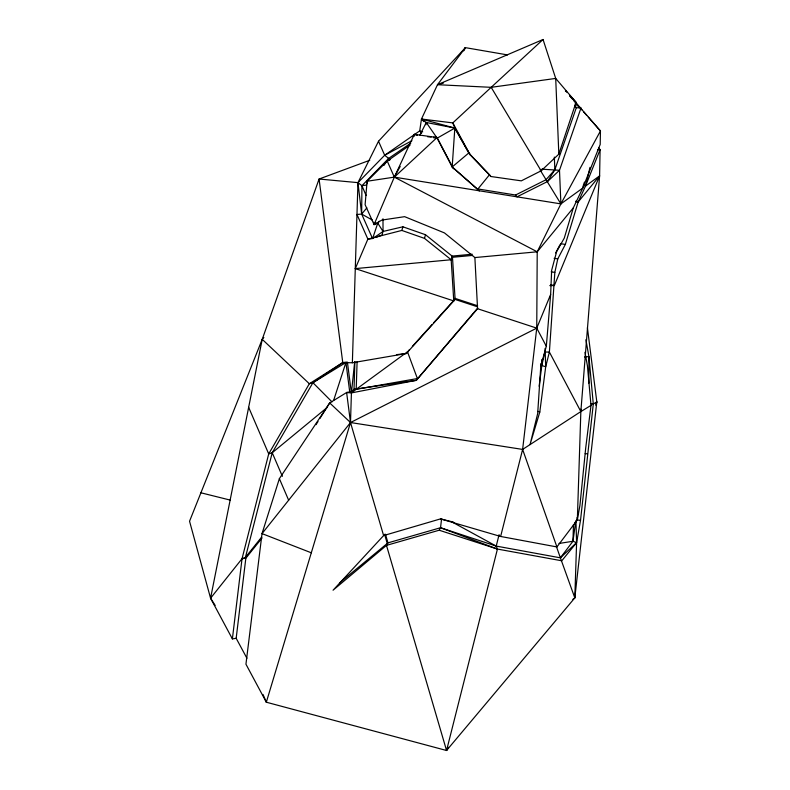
<?xml version="1.0" encoding="UTF-8"?>
<svg xmlns="http://www.w3.org/2000/svg" width="790" height="790" viewBox="0 0 790 790"><rect width="100%" height="100%" fill="white"/><g stroke="black" fill="none" stroke-linecap="round" stroke-linejoin="round"><path stroke-width="1.19" d="M588.886 383.14L588.915 356.547L585.874 339.73M570.311 96.291L600.449 130.962L560.89 203.889L537.22 251.803L536.746 328.136L522.625 449.421L500.633 536.469L440.514 518.892L383.614 535.581L333.064 590.209L386.478 545.376L387.969 542.878L440.534 527.73L496.219 546.087L560.387 557.829L576.601 542.631L580.522 520.284L593.29 403.996L588.915 356.547L584.521 356.981M410.751 143.207L388.65 158.405L361.929 185.709L361.662 214.07L372.594 238.649L377.758 223.106L379.249 221.21M500.633 536.469L556.911 546.947L577.342 519.929L580.848 411.58L599.6 175.884L600.094 149.666L598.682 147.73M246.924 658.248L236.171 638.281L232.388 638.913L242.036 558.708L268.709 453.904L309.344 383.743L342.761 362.58L352.36 362.768L357.959 182.638L378.519 141.242L465.419 47.647L507.506 54.905M354.888 361.731L354.019 389.302L351.422 392.906L350.503 422.541L266.329 702.211L446.557 750.5L574.814 597.882L596.806 401.853L587.405 327.682M357.1 361.702L356.201 389.302L351.422 392.906L346.622 392.512L329.697 402.93L279.374 478.661L262.023 533.615L245.947 664.202L266.329 702.211L263.021 694.469M572.839 599.333L574.814 597.882L560.387 557.829L572.957 541.269L573.481 524.57M574.814 597.882L576.601 542.631L575.95 521.094M540.962 363.449L537.674 413.614L530.031 444.602L539.797 412.054L545.692 366.787L549.386 352.054L554.827 272.422L557.77 258.903L565.334 244.426L578.171 201.964L585.518 186.075L600.094 149.666L597.734 149.754M540.844 365.898L546.325 346.257L550.64 294.502L551.647 270.328L556.624 251.655L564.277 238.076L573.303 207.889L582.744 188.079L600.193 144.452L600.449 130.962L588.333 117.187M463.641 50.886L465.419 47.647L437.492 84.708L421.465 119.033L426.254 122.48L437.156 138.171L452.176 166.967L479.263 190.775L452.176 166.967L454.833 128.079L452.818 122.894L421.465 119.033L419.707 130.903L421.564 133.312M545.09 348.36L545.692 366.787L541.822 365.503L541.792 359.49M410.099 145.074L387.248 161.071L367.103 181.246L365.108 204.689L374.065 224.617L381.866 220.084L404.638 216.667L444.474 232.922L474.879 257.56L477.565 308.722L416.281 380.346L351.422 392.906L354.69 361.751M448.414 747.33L446.557 750.5L386.478 545.376L439.181 530.218L440.534 527.73L441.6 518.684M236.171 638.281L245.838 558.214L262.023 537.98M584.965 352.281L587.395 365.612L590.999 405.398L585.706 448.019L579.929 505.412L577.342 519.929L574.913 522.605M539.136 386.271L541.822 365.503L544.814 352.044L549.386 352.054L580.848 411.58L522.625 449.421L350.503 422.541L329.697 402.93L319.94 418.453M559.014 543.461L572.957 541.269L575.752 521.084M414.009 136.492L414.316 134.33L437.048 137.519L453.44 168.734M425.909 124.731L426.254 122.48L454.833 128.079L470.07 154.722L490.876 176.506L521.321 180.851L541.12 170.828L558.836 154.159L576.058 102.325L555.706 78.427L543.046 39.5L437.492 84.708L491.183 87.325L555.706 78.427L558.836 154.159M232.388 638.913L210.565 598.208L262.221 339.335L319.081 179.024L369.769 160.271M595.976 405.428L596.806 401.853L593.29 403.996L591.078 403.848M583.257 185.137L585.518 186.075L589.992 167.391M352.36 362.768L406.327 353.505L453.766 300.921L451.179 259.752L452.097 256.088L425.494 234.729L402.89 226.799L383.041 231.46L373.551 237.997M446.557 750.5L497.443 549.07L496.219 546.087L499.092 534.662M346.247 362.235L342.761 362.58L312.929 382.716L272.224 452.759L245.443 557.375L245.838 558.214L242.036 558.708L210.565 598.208L215.156 605.397M386.478 545.376L387.11 542.987L384.572 534.297M472.203 254.212L452.097 256.088L452.482 257.283L451.179 259.752L424.497 238.383L425.494 234.729M584.412 182.144L582.744 188.079L560.89 203.889L394.329 177.138L367.103 181.246L367.399 183.675M472.578 255.417L452.482 257.283L455.05 298.373L453.766 300.921L355.283 268.61L367.873 239.123L401.834 230.433L402.89 226.799M382.982 218.761L383.041 231.46L381.945 235.084L375.714 237.464M333.617 400.451L345.931 362.511L347.403 362.126L351.264 392.008L346.622 392.512L350.503 422.541L383.614 535.581M575.11 103.984L580.956 108.082L559.498 170.275L560.89 203.889L540.163 170.067M595.966 404.164L596.806 401.853M263.84 337.478L262.221 339.335L189.551 521.232L210.565 598.208M550.64 294.502L536.746 328.136L350.503 422.541L262.023 533.615L311.3 552.793M549.791 285.615L554.353 285.506L599.6 175.884L585.518 186.075M453.766 300.921L455.05 298.373L477.644 305.779M419.925 135.05L426.254 122.48M555.646 252.978L560.001 244.712M400.184 166.463L394.329 177.138L374.065 224.617L377.758 223.106L383.041 231.46M464.165 49.75L465.419 47.647M423.963 121.68L421.465 119.033L454.833 128.079L468.747 153.003L489.504 174.738L477.93 188.968L515.554 195.021L517.006 196.838L547.519 181.542L554.866 169.712L576.325 107.657L574.923 106.008M316.04 424.665L317.985 421.564M383.93 165.396L388.65 158.405L384.681 155.245L378.519 141.242M542.572 168.922L541.12 170.828L491.183 87.325L543.046 39.5M261.609 537.131L245.443 557.375L242.036 558.708M474.879 257.56L537.22 251.803L573.303 207.889M575.801 201.618L578.171 201.964L599.6 175.884M366.876 207.839L361.662 214.07L356.971 214.495L367.873 239.123L371.418 238.768M477.703 308.051L416.281 380.346L354.019 389.302L351.264 392.008M409.101 349.98L406.327 353.505L396.738 354.631M412.37 346.366L431.942 324.66M433.572 322.853L454.783 299.341L477.367 306.757M422.709 131.94L419.707 130.903L384.681 155.245L357.959 182.638L319.081 179.024L342.761 362.58L345.931 362.511L349.782 392.353L346.622 392.512M547.519 181.542L559.498 170.275L541.93 169.188M433.601 137.756L437.156 138.171L437.048 137.519L394.329 177.138L387.248 161.071L390.467 159.511M491.183 87.325L452.818 122.894L470.07 154.722L468.747 153.003L452.176 166.967M375.843 222.987L374.065 224.617L373.561 222.227M339.453 583.01L387.969 542.878L385.431 534.198M248.653 407.334L268.709 453.904L272.224 452.759L327.188 407.443M262.221 339.335L309.344 383.743L312.929 382.716L345.931 362.511M590.999 405.398L580.848 411.58L580.808 409.131M437.156 138.171L454.833 128.079M384.681 155.245L411.906 140.729M515.554 195.021L545.969 179.774L554.866 169.712L554.323 157.072M437.492 84.708L443.378 83.069M372.396 220.094L361.662 214.07L357.959 182.638L361.929 185.709L366.521 185.048M355.283 268.61L451.179 259.752M585.212 453.628L587.474 453.796M427.637 136.759L431.162 137.045M433.522 137.233L437.048 137.519M577.065 519.998L580.522 520.284M580.956 108.082L576.325 107.657L574.577 106.097M560.544 243.685L565.334 244.426M554.136 258.33L557.77 258.903M551.193 271.829L554.827 272.422M550.739 284.904L554.353 285.506M439.181 530.218L497.443 549.07L561.769 560.782L576.601 542.631L572.957 541.269M440.514 518.892L453.46 522.111M200.907 492.792L230.147 500.08M477.565 308.722L536.746 328.136L546.325 346.257M417.367 135.386L414.316 134.33L394.329 177.138L537.22 251.803M401.834 230.433L424.497 238.383M537.881 411.373L539.797 412.054M440.534 527.73L497.443 549.07M575.92 201.016L578.171 201.964M451.465 521.657L496.219 546.087M312.929 382.716L332.007 401.883M565.541 90.692L567.161 92.479M569.59 95.165L576.058 102.325M569.748 96.054L572.167 98.809M573.787 100.646L581.865 109.84M583.484 111.676L586.713 115.35M489.504 174.738L490.876 176.506M565.393 90.85L565.709 91.462M388.65 158.405L389.519 160.35M272.224 452.759L282.385 476.331M279.374 478.661L288.646 500.198M361.929 185.709L366.125 195.535M522.625 449.421L556.911 546.947M556.338 546.315L560.387 557.829M577.016 517.638L577.342 519.929M407.472 351.787L356.201 389.302L417.387 378.548L407.472 351.787"/></g></svg>
